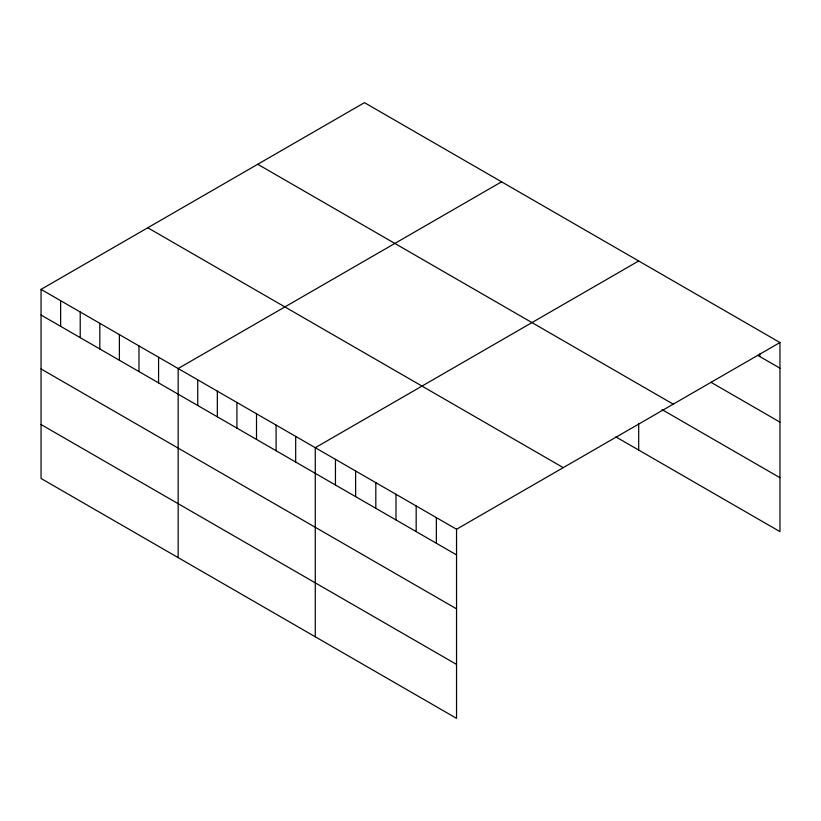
<?xml version="1.0" encoding="UTF-8"?>
<svg xmlns="http://www.w3.org/2000/svg" width="821" height="821" viewBox="0 0 821 821"><rect width="100%" height="100%" fill="white"/><g stroke="black" fill="none" stroke-linecap="round" stroke-linejoin="round"><path stroke-width="1.23" d="M41.05 289.382L456.538 529.258L456.538 718.344L41.05 478.469L41.05 289.382L364.462 102.656L779.95 342.531L779.95 531.618L615.832 436.864M501.58 181.821L178.157 368.537L178.157 557.623M638.687 260.975L315.274 447.702L315.274 636.788M456.538 529.258L779.95 342.531M757.65 355.308L779.95 368.177M710.914 382.258L779.95 422.117M257.743 164.272L673.22 404.158M662.054 409.617L779.95 477.689M147.78 227.766L563.257 467.642M41.05 315.028L456.538 554.904M41.05 368.957L456.538 608.843M41.05 424.529L456.538 664.405M759.774 353.964L759.774 356.53M638.687 423.698L638.687 450.062M436.351 517.61L436.351 543.256M416.175 505.952L416.175 531.598M395.989 494.304L395.989 519.95M375.813 482.656L375.813 508.302M355.626 470.997L355.626 496.643M335.45 459.35L335.45 484.995M295.683 436.392L295.683 462.038M276.092 425.083L276.092 450.729M256.511 413.774L256.511 439.42M236.92 402.464L236.92 428.11M217.339 391.155L217.339 416.801M197.748 379.846L197.748 405.492M158.576 357.227L158.576 382.873M138.985 345.918L138.985 371.564M119.394 334.619L119.394 360.265M99.813 323.31L99.813 348.956M80.222 312.001L80.222 337.647M60.641 300.691L60.641 326.337"/></g></svg>
